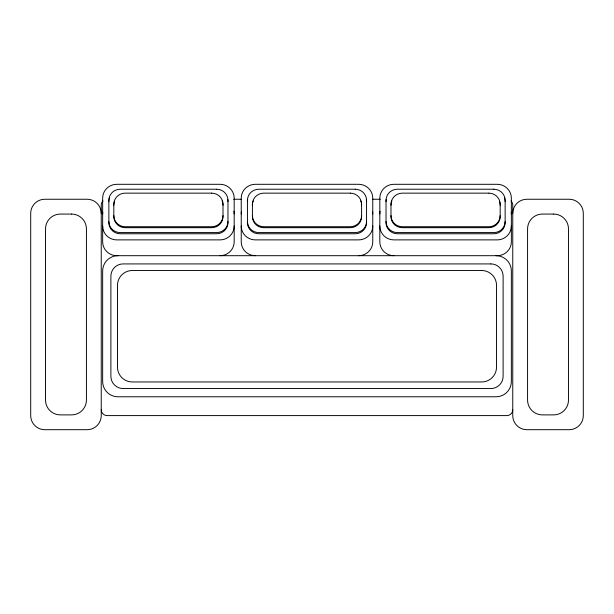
<?xml version="1.0" encoding="UTF-8"?>
<svg xmlns="http://www.w3.org/2000/svg" width="614" height="614" viewBox="0 0 614 614"><rect width="100%" height="100%" fill="white"/><g stroke="black" fill="none" stroke-linecap="round" stroke-linejoin="round"><path stroke-width="0.92" d="M233.665 199.251L241.333 199.251M372.667 199.251L380.335 199.251M512.759 213.365A14.107 14.107 0 0 1 526.866 199.251L569.193 199.251A14.107 14.107 0 0 1 583.3 213.365L583.3 415.594A14.107 14.107 0 0 1 569.193 429.7L526.866 429.7A14.107 14.107 0 0 1 512.759 415.594L512.759 205.13A5.879 5.879 0 0 0 511.032 200.978M101.241 213.365A14.107 14.107 0 0 0 87.134 199.251L44.807 199.251A14.107 14.107 0 0 0 30.7 213.365L30.7 415.594A14.107 14.107 0 0 0 44.807 429.7L87.134 429.7A14.107 14.107 0 0 0 101.241 415.594L101.241 205.13A5.879 5.879 0 0 1 102.968 200.978M511.224 212.191A14.107 13.892 0 0 1 511.347 214.002M379.82 214.002A14.107 13.892 0 0 1 380.089 211.293M393.927 255.693A14.107 13.892 0 0 1 379.82 241.793L379.82 198.192A14.107 13.892 0 0 1 393.927 184.3L497.233 184.3A14.107 13.892 0 0 1 511.347 198.192L511.347 241.793A14.107 13.892 0 0 1 497.233 255.693L116.767 255.693A14.107 13.892 0 0 1 102.653 241.793L102.653 198.192A14.107 13.892 0 0 1 116.767 184.3L220.073 184.3A14.107 13.892 0 0 1 234.18 198.192L234.18 241.793A14.107 13.892 0 0 1 220.073 255.693M511.347 225.983A14.107 13.892 0 0 1 497.233 239.882L393.927 239.882A14.107 13.892 0 0 1 379.82 225.983M504.539 197.954A11.29 11.113 0 0 1 504.923 199.358M505.038 200.08A11.29 11.113 0 0 1 505.138 201.53M386.029 201.53A11.29 11.113 0 0 1 386.244 199.358M386.029 221.462A11.29 11.113 0 0 0 397.312 232.576L493.848 232.576A11.29 11.113 0 0 0 505.138 221.462M499.573 201.661A11.29 11.113 0 0 1 500.172 205.237M390.995 205.237A11.29 11.113 0 0 1 391.855 200.978M390.995 215.606A11.29 11.113 0 0 0 402.277 226.719L488.882 226.719A11.29 11.113 0 0 0 500.172 215.606M358.653 255.693A14.107 13.892 0 0 0 372.767 241.793L372.767 198.192A14.107 13.892 0 0 0 358.653 184.3L255.347 184.3A14.107 13.892 0 0 0 241.233 198.192L241.233 241.793A14.107 13.892 0 0 0 255.347 255.693M372.491 211.293A14.107 13.892 0 0 1 372.767 214.002M241.233 214.002A14.107 13.892 0 0 1 241.509 211.293M372.767 225.983A14.107 13.892 0 0 1 358.653 239.882L255.347 239.882A14.107 13.892 0 0 1 241.233 225.983M366.335 199.358A11.29 11.113 0 0 1 366.558 201.53M247.442 201.53A11.29 11.113 0 0 1 247.665 199.358M247.442 221.462A11.29 11.113 0 0 0 258.732 232.576L355.268 232.576A11.29 11.113 0 0 0 366.558 221.462M360.733 200.978A11.29 11.113 0 0 1 361.209 202.359M361.37 203.065A11.29 11.113 0 0 1 361.592 205.237M252.408 205.237A11.29 11.113 0 0 1 252.63 203.065M252.791 202.359A11.29 11.113 0 0 1 253.267 200.978M361.592 215.606A11.29 11.113 0 0 1 350.302 226.719L263.698 226.719A11.29 11.113 0 0 1 252.408 215.606M233.911 211.293A14.107 13.892 0 0 1 234.18 214.002M102.653 214.002A14.107 13.892 0 0 1 102.776 212.191M234.18 225.983A14.107 13.892 0 0 1 220.073 239.882L116.767 239.882A14.107 13.892 0 0 1 102.653 225.983M227.756 199.358A11.29 11.113 0 0 1 227.971 201.53M108.862 201.53A11.29 11.113 0 0 1 108.962 200.08M109.077 199.358A11.29 11.113 0 0 1 109.461 197.954M227.971 221.462A11.29 11.113 0 0 1 216.688 232.576L120.152 232.576A11.29 11.113 0 0 1 108.862 221.462M222.145 200.978A11.29 11.113 0 0 1 223.005 205.237M113.828 205.237A11.29 11.113 0 0 1 114.427 201.661M223.005 215.606A11.29 11.113 0 0 1 211.723 226.719L125.118 226.719A11.29 11.113 0 0 1 113.828 215.606M496.058 255.693A15.281 15.281 0 0 1 511.347 270.974L511.347 381.494A15.281 15.281 0 0 1 496.058 396.782L117.942 396.782A15.281 15.281 0 0 1 102.653 381.494L102.653 270.974A15.281 15.281 0 0 1 117.942 255.693M512.759 409.715A5.879 5.879 0 0 1 506.88 415.594L107.12 415.594A5.879 5.879 0 0 1 101.241 409.715M216.688 189.227L120.152 189.227A11.29 11.113 0 0 0 108.862 200.341L108.862 222.652A11.29 11.113 0 0 0 120.152 233.765L216.688 233.765A11.29 11.113 0 0 0 227.971 222.652L227.971 200.341A11.29 11.113 0 0 0 216.688 189.227M355.268 189.227L258.732 189.227A11.29 11.113 0 0 0 247.442 200.341L247.442 222.652A11.29 11.113 0 0 0 258.732 233.765L355.268 233.765A11.29 11.113 0 0 0 366.558 222.652L366.558 200.341A11.29 11.113 0 0 0 355.268 189.227M493.848 189.227L397.312 189.227A11.29 11.113 0 0 0 386.029 200.341L386.029 222.652A11.29 11.113 0 0 0 397.312 233.765L493.848 233.765A11.29 11.113 0 0 0 505.138 222.652L505.138 200.341A11.29 11.113 0 0 0 493.848 189.227M211.723 193.149L125.118 193.149A11.29 11.113 0 0 0 113.828 204.262L113.828 216.573A11.29 11.113 0 0 0 125.118 227.687L211.723 227.687A11.29 11.113 0 0 0 223.005 216.573L223.005 204.262A11.29 11.113 0 0 0 211.723 193.149M350.302 193.149L263.698 193.149A11.29 11.113 0 0 0 252.408 204.262L252.408 216.573A11.29 11.113 0 0 0 263.698 227.687L350.302 227.687A11.29 11.113 0 0 0 361.592 216.573L361.592 204.262A11.29 11.113 0 0 0 350.302 193.149M488.882 193.149L402.277 193.149A11.29 11.113 0 0 0 390.995 204.262L390.995 216.573A11.29 11.113 0 0 0 402.277 227.687L488.882 227.687A11.29 11.113 0 0 0 500.172 216.573L500.172 204.262A11.29 11.113 0 0 0 488.882 193.149M71.615 214.071L60.325 214.071A14.813 14.813 0 0 0 45.513 228.884L45.513 400.067A14.813 14.813 0 0 0 60.325 414.887L71.615 414.887A14.813 14.813 0 0 0 86.428 400.067L86.428 228.884A14.813 14.813 0 0 0 71.615 214.071M553.674 214.071L542.385 214.071A14.813 14.813 0 0 0 527.572 228.884L527.572 400.067A14.813 14.813 0 0 0 542.385 414.887L553.674 414.887A14.813 14.813 0 0 0 568.487 400.067L568.487 228.884A14.813 14.813 0 0 0 553.674 214.071M490.885 263.92L123.115 263.92A12.226 12.226 0 0 0 110.888 276.147L110.888 376.321A12.226 12.226 0 0 0 123.115 388.547L490.885 388.547A12.226 12.226 0 0 0 503.112 376.321L503.112 276.147A12.226 12.226 0 0 0 490.885 263.92M481.714 270.505L132.286 270.505A14.813 14.813 0 0 0 117.474 285.318L117.474 367.149A14.813 14.813 0 0 0 132.286 381.962L481.714 381.962A14.813 14.813 0 0 0 496.526 367.149L496.526 285.318A14.813 14.813 0 0 0 481.714 270.505"/></g></svg>
